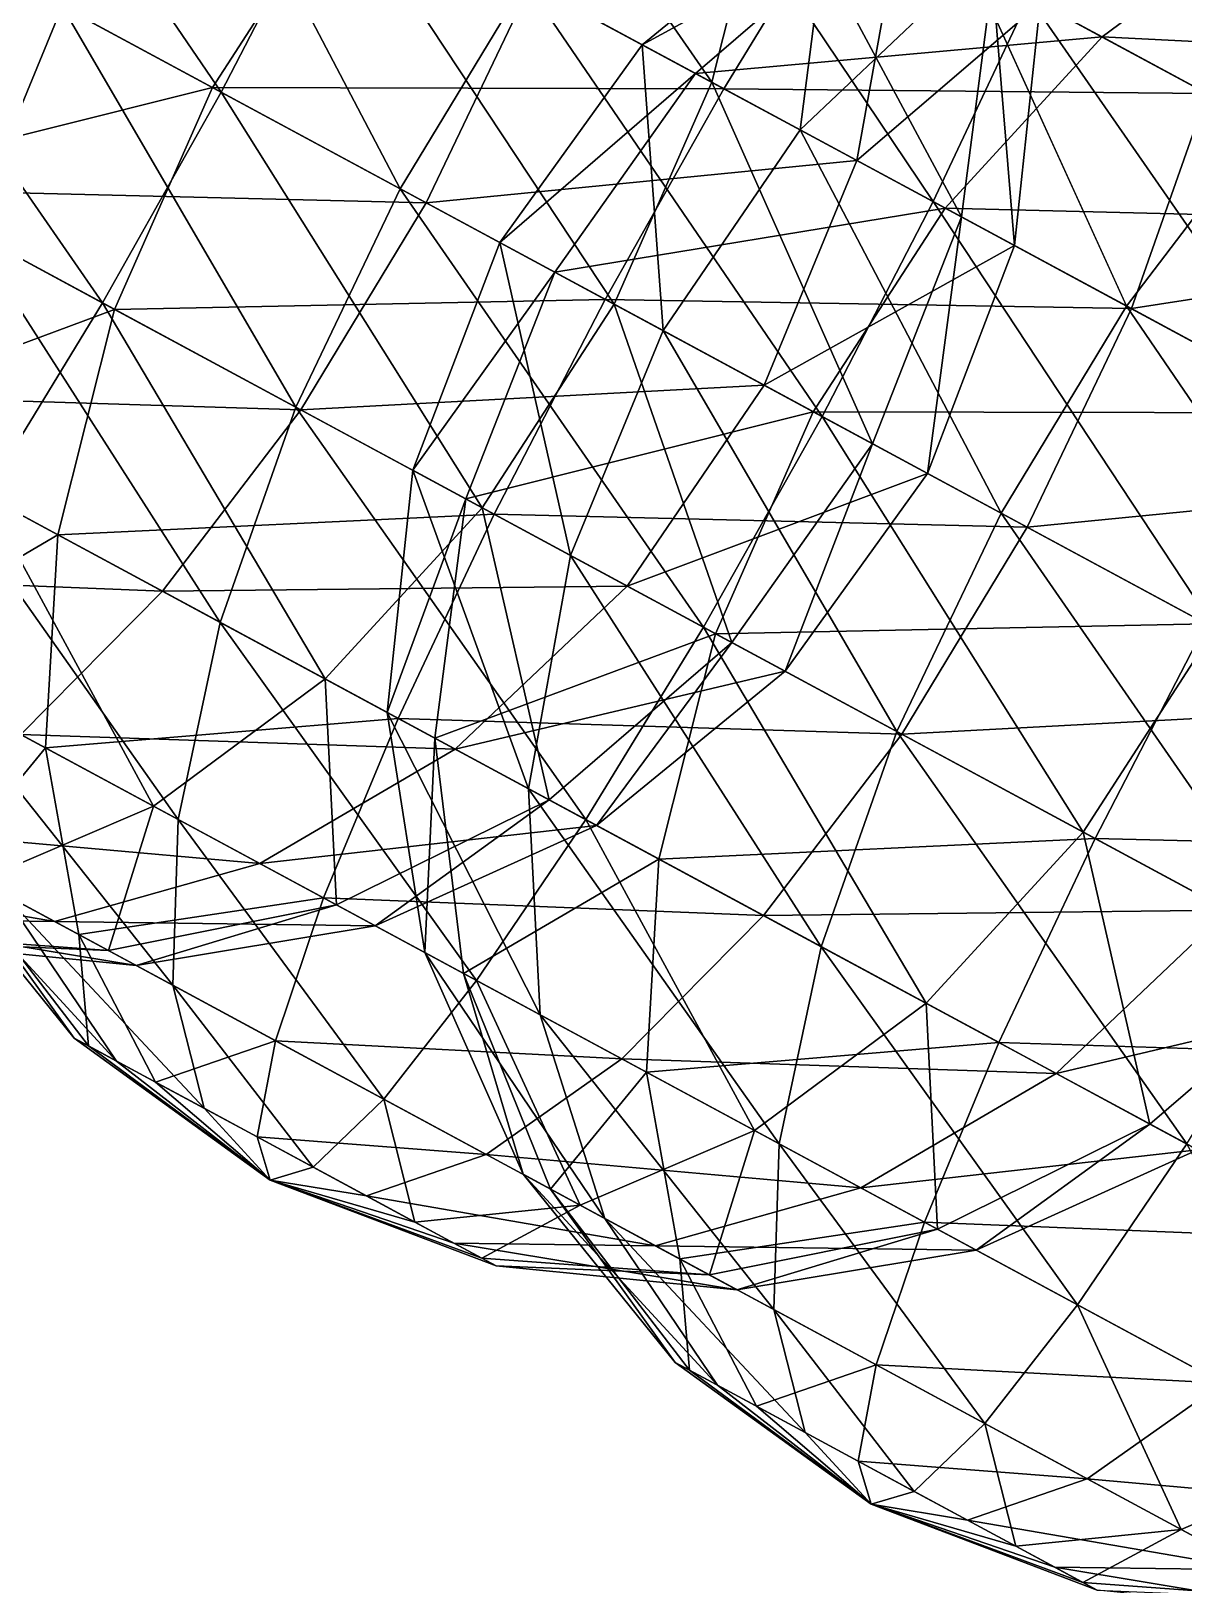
# Model space of a CAD drawing. Header units: metres. Extents: x -386 to 289, y -317 to 299.
# Drawn here: x -115.64 to -78.61, y 44.37 to 94.27 of the extents above; entities that cross this region are included whole.
import ezdxf

# ---------------------------------------------------------------- set-up
doc = ezdxf.new("R2010")
doc.units = ezdxf.units.M

msp = doc.modelspace()

# ---------------------------------------------------------------- linework, layer by layer
for points in [[(-119.058975, 106.2661, -278.16513), (-123.08922, 99.61795, -277.2202), (-109.537186, 92.30567, -275.2134), (-109.53709, 92.30577, -275.21332)], [(-119.058975, 106.2661, -278.16513), (-109.537186, 92.30567, -275.2134), (-105.96872, 99.20297, -276.2267), (-105.96862, 99.20307, -276.22662)], [(-102.88062, 105.75822, -279.19757), (-105.96872, 99.20297, -276.2267), (-93.77925, 92.62589, -281.9851), (-93.77915, 92.62599, -281.98502)], [(-102.88062, 105.75822, -279.19757), (-93.77925, 92.62589, -281.9851), (-91.95184, 99.86137, -284.3604), (-91.951744, 99.861465, -284.36032)], [(-110.24204, 101.50873, -455.5636), (-114.6421, 95.060135, -454.94025), (-103.78876, 89.20398, -445.50284), (-103.78866, 89.20408, -445.50275)], [(-110.24204, 101.50873, -455.5636), (-103.78876, 89.20398, -445.50284), (-99.758514, 95.85213, -446.44775), (-99.758415, 95.85223, -446.44766)], [(-95.31657, 101.676865, -449.21814), (-99.758514, 95.85213, -446.44775), (-86.66826, 88.789, -444.50934), (-86.66816, 88.7891, -444.50925)], [(-95.31657, 101.676865, -449.21814), (-86.66826, 88.789, -444.50934), (-83.58016, 95.344246, -447.4802), (-83.58006, 95.344345, -447.4801)], [(-81.182884, 101.110695, -452.20615), (-83.58016, 95.344246, -447.4802), (-72.65138, 89.447395, -452.643), (-72.65128, 89.447495, -452.6429)], [(-81.182884, 101.110695, -452.20615), (-72.65138, 89.447395, -452.643), (-72.259575, 96.29594, -456.42157), (-72.259476, 96.296036, -456.42148)], [(-91.95184, 99.86137, -284.3604), (-93.77925, 92.62589, -281.9851), (-85.756744, 88.29718, -293.89734), (-85.756645, 88.29728, -293.89725)], [(-91.95184, 99.86137, -284.3604), (-85.756744, 88.29718, -293.89734), (-84.75906, 95.98035, -295.04062), (-84.758965, 95.980446, -295.04053)], [(-79.139626, 100.00821, -628.58105), (-85.415375, 96.33447, -625.67377), (-76.016106, 91.26289, -617.50073), (-76.01601, 91.26299, -617.5006)], [(-79.139626, 100.00821, -628.58105), (-76.016106, 91.26289, -617.50073), (-71.46516, 95.86728, -621.9078), (-71.46506, 95.86738, -621.90765)], [(-123.08922, 99.61795, -277.2202), (-126.43309, 92.599464, -278.16513), (-113.342834, 85.53635, -276.2267), (-113.342735, 85.536446, -276.22662)], [(-123.08922, 99.61795, -277.2202), (-113.342834, 85.53635, -276.2267), (-109.537186, 92.30567, -275.2134), (-109.53709, 92.30577, -275.21332)], [(-105.58134, 98.99395, -496.2007), (-109.816986, 92.45664, -497.0109), (-118.1225, 96.93806, -484.67844), (-118.1224, 96.938156, -484.67834)], [(-93.39187, 92.41687, -501.9591), (-109.816986, 92.45664, -497.0109), (-105.58134, 98.99395, -496.2007), (-105.58124, 98.99405, -496.20062)], [(-105.96872, 99.20297, -276.2267), (-109.537186, 92.30567, -275.2134), (-96.917725, 85.496574, -281.17493), (-96.917625, 85.49667, -281.17484)], [(-105.96872, 99.20297, -276.2267), (-96.917725, 85.496574, -281.17493), (-93.77925, 92.62589, -281.9851), (-93.77915, 92.62599, -281.98502)], [(-89.60839, 98.5969, -498.98825), (-93.39187, 92.41687, -501.9591), (-105.58134, 98.99395, -496.2007), (-105.58124, 98.99405, -496.20062)], [(-105.58134, 98.99395, -496.2007), (-105.58134, 98.99395, -496.2007), (-93.39187, 92.41687, -501.9591), (-93.39177, 92.41697, -501.959)], [(-88.42949, 97.9608, -651.42786), (-96.00932, 93.82916, -637.6969), (-89.95899, 98.78607, -638.092), (-89.95889, 98.78617, -638.09186)], [(-89.95899, 98.78607, -638.092), (-96.00932, 93.82916, -637.6969), (-90.94158, 91.09476, -623.8462), (-90.94148, 91.09486, -623.84607)], [(-77.87199, 92.26428, -497.2503), (-93.39187, 92.41687, -501.9591), (-89.60839, 98.5969, -498.98825), (-89.60829, 98.597, -498.98816)], [(-89.95899, 98.78607, -638.092), (-90.94158, 91.09476, -623.8462), (-85.415375, 96.33447, -625.67377), (-85.415276, 96.33457, -625.67365)], [(-76.52218, 98.59591, -492.84326), (-77.87199, 92.26428, -497.2503), (-89.60839, 98.5969, -498.98825), (-89.60829, 98.597, -498.98816)], [(-119.88861, 97.891, -469.2795), (-117.61616, 87.8421, -455.5636), (-114.6421, 95.060135, -454.94025), (-114.642, 95.060234, -454.94016)], [(-88.42949, 97.9608, -651.42786), (-94.30339, 92.90869, -652.5711), (-96.00932, 93.82916, -637.6969), (-96.009224, 93.82926, -637.6968)], [(-81.2367, 94.07978, -662.10803), (-94.30339, 92.90869, -652.5711), (-88.42949, 97.9608, -651.42786), (-88.42939, 97.9609, -651.42773)], [(-75.72776, 98.16726, -658.32947), (-81.2367, 94.07978, -662.10803), (-88.42949, 97.9608, -651.42786), (-88.42939, 97.9609, -651.42773)], [(-66.80445, 93.3525, -662.5449), (-81.2367, 94.07978, -662.10803), (-75.72776, 98.16726, -658.32947), (-75.72766, 98.16736, -658.32935)], [(-87.77318, 97.606674, -320.79465), (-89.11855, 90.111115, -322.62222), (-99.60208, 95.767715, -331.73807), (-99.60198, 95.767815, -331.73798)], [(-83.22956, 95.155075, -308.3765), (-89.11855, 90.111115, -322.62222), (-87.77318, 97.606674, -320.79465), (-87.77308, 97.60677, -320.79456)], [(-109.816986, 92.45664, -497.0109), (-120.97797, 89.65604, -484.28848), (-118.1225, 96.93806, -484.67844), (-118.1224, 96.938156, -484.67834)], [(-85.415375, 96.33447, -625.67377), (-90.94158, 91.09476, -623.8462), (-80.45805, 85.438156, -614.7304), (-80.457954, 85.438255, -614.7303)], [(-85.415375, 96.33447, -625.67377), (-80.45805, 85.438156, -614.7304), (-76.016106, 91.26289, -617.50073), (-76.01601, 91.26299, -617.5006)], [(-102.94595, 88.74924, -332.68298), (-120.066444, 89.16421, -333.67648), (-116.49798, 96.061516, -334.6898), (-116.49788, 96.061615, -334.6897)], [(-99.60208, 95.767715, -331.73807), (-102.94595, 88.74924, -332.68298), (-116.49798, 96.061516, -334.6898), (-116.49788, 96.061615, -334.6897)], [(-99.758514, 95.85213, -446.44775), (-103.78876, 89.20398, -445.50284), (-90.236725, 81.8917, -443.49603), (-90.236626, 81.8918, -443.49594)], [(-99.758514, 95.85213, -446.44775), (-90.236725, 81.8917, -443.49603), (-86.66826, 88.789, -444.50934), (-86.66816, 88.7891, -444.50925)], [(-84.75906, 95.98035, -295.04062), (-85.756744, 88.29718, -293.89734), (-84.05081, 87.37671, -308.77158), (-84.05071, 87.37681, -308.77148)], [(-84.75906, 95.98035, -295.04062), (-84.05081, 87.37671, -308.77158), (-83.22956, 95.155075, -308.3765), (-83.22946, 95.155174, -308.3764)], [(-89.11855, 90.111115, -322.62222), (-102.94595, 88.74924, -332.68298), (-99.60208, 95.767715, -331.73807), (-99.60198, 95.767815, -331.73798)], [(-83.58016, 95.344246, -447.4802), (-86.66826, 88.789, -444.50934), (-74.47879, 82.21192, -450.26773), (-74.47869, 82.21202, -450.26764)], [(-83.58016, 95.344246, -447.4802), (-74.47879, 82.21192, -450.26773), (-72.65138, 89.447395, -452.643), (-72.65128, 89.447495, -452.6429)], [(-114.6421, 95.060135, -454.94025), (-117.61616, 87.8421, -455.5636), (-107.13263, 82.18549, -446.44775), (-107.13253, 82.18559, -446.44766)], [(-114.6421, 95.060135, -454.94025), (-107.13263, 82.18549, -446.44775), (-103.78876, 89.20398, -445.50284), (-103.78866, 89.20408, -445.50275)], [(-83.22956, 95.155075, -308.3765), (-84.05081, 87.37671, -308.77158), (-89.11855, 90.111115, -322.62222), (-89.118454, 90.11121, -322.62213)], [(-94.30339, 92.90869, -652.5711), (-100.58815, 87.47703, -637.56213), (-96.00932, 93.82916, -637.6969), (-96.009224, 93.82926, -637.6968)], [(-96.00932, 93.82916, -637.6969), (-100.58815, 87.47703, -637.56213), (-95.34164, 84.646164, -623.22284), (-95.34154, 84.64626, -623.2227)], [(-96.00932, 93.82916, -637.6969), (-95.34164, 84.646164, -623.22284), (-90.94158, 91.09476, -623.8462), (-90.94148, 91.09486, -623.84607)], [(-81.2367, 94.07978, -662.10803), (-86.280876, 88.57998, -664.48334), (-94.30339, 92.90869, -652.5711), (-94.30329, 92.90879, -652.571)], [(-70.30793, 88.18293, -667.2709), (-86.280876, 88.57998, -664.48334), (-81.2367, 94.07978, -662.10803), (-81.2366, 94.07988, -662.1079)], [(-66.80445, 93.3525, -662.5449), (-70.30793, 88.18293, -667.2709), (-81.2367, 94.07978, -662.10803), (-81.2366, 94.07988, -662.1079)], [(-81.2367, 94.07978, -662.10803), (-81.2367, 94.07978, -662.10803), (-70.30793, 88.18293, -667.2709), (-70.30783, 88.18303, -667.27075)], [(-94.30339, 92.90869, -652.5711), (-98.82204, 86.524086, -652.96106), (-100.58815, 87.47703, -637.56213), (-100.58805, 87.47713, -637.562)], [(-86.280876, 88.57998, -664.48334), (-98.82204, 86.524086, -652.96106), (-94.30339, 92.90869, -652.5711), (-94.30329, 92.90879, -652.571)], [(-126.43309, 92.599464, -278.16513), (-117.12632, 79.35632, -279.19757), (-113.342834, 85.53635, -276.2267), (-113.342735, 85.536446, -276.22662)], [(-109.816986, 92.45664, -497.0109), (-112.95545, 85.327324, -496.2007), (-120.97797, 89.65604, -484.28848), (-120.97787, 89.656136, -484.2884)], [(-97.19752, 85.647545, -502.9724), (-112.95545, 85.327324, -496.2007), (-109.816986, 92.45664, -497.0109), (-109.81689, 92.45674, -497.0108)], [(-93.39187, 92.41687, -501.9591), (-97.19752, 85.647545, -502.9724), (-109.816986, 92.45664, -497.0109), (-109.81689, 92.45674, -497.0108)], [(-109.816986, 92.45664, -497.0109), (-109.816986, 92.45664, -497.0109), (-97.19752, 85.647545, -502.9724), (-97.19742, 85.647644, -502.97232)], [(-80.30162, 85.353745, -500.0207), (-97.19752, 85.647545, -502.9724), (-93.39187, 92.41687, -501.9591), (-93.39177, 92.41697, -501.959)], [(-93.77925, 92.62589, -281.9851), (-96.917725, 85.496574, -281.17493), (-88.61221, 81.01517, -293.5074), (-88.612114, 81.01527, -293.5073)], [(-93.77925, 92.62589, -281.9851), (-88.61221, 81.01517, -293.5074), (-85.756744, 88.29718, -293.89734), (-85.756645, 88.29728, -293.89725)], [(-77.87199, 92.26428, -497.2503), (-80.30162, 85.353745, -500.0207), (-93.39187, 92.41687, -501.9591), (-93.39177, 92.41697, -501.959)], [(-109.537186, 92.30567, -275.2134), (-113.342834, 85.53635, -276.2267), (-101.153366, 78.95927, -281.9851), (-101.15327, 78.959366, -281.98502)], [(-109.537186, 92.30567, -275.2134), (-101.153366, 78.95927, -281.9851), (-96.917725, 85.496574, -281.17493), (-96.917625, 85.49667, -281.17484)], [(-68.47272, 87.1927, -489.07727), (-80.30162, 85.353745, -500.0207), (-77.87199, 92.26428, -497.2503), (-77.87189, 92.26438, -497.2502)], [(-90.94158, 91.09476, -623.8462), (-95.34164, 84.646164, -623.22284), (-84.4883, 78.79001, -613.78546), (-84.4882, 78.79011, -613.78534)], [(-90.94158, 91.09476, -623.8462), (-84.4883, 78.79001, -613.78546), (-80.45805, 85.438156, -614.7304), (-80.457954, 85.438255, -614.7303)], [(-76.016106, 91.26289, -617.50073), (-80.45805, 85.438156, -614.7304), (-67.3678, 78.37503, -612.79193), (-67.3677, 78.37513, -612.7918)], [(-89.11855, 90.111115, -322.62222), (-92.092606, 82.89309, -323.24557), (-102.94595, 88.74924, -332.68298), (-102.945854, 88.74934, -332.6829)], [(-84.05081, 87.37671, -308.77158), (-92.092606, 82.89309, -323.24557), (-89.11855, 90.111115, -322.62222), (-89.118454, 90.11121, -322.62213)], [(-112.95545, 85.327324, -496.2007), (-121.97565, 81.97287, -483.1452), (-120.97797, 89.65604, -484.28848), (-120.97787, 89.656136, -484.2884)], [(-106.9762, 82.10109, -331.73807), (-123.15454, 82.60897, -330.70563), (-120.066444, 89.16421, -333.67648), (-120.066345, 89.16431, -333.6764)], [(-102.94595, 88.74924, -332.68298), (-106.9762, 82.10109, -331.73807), (-120.066444, 89.16421, -333.67648), (-120.066345, 89.16431, -333.6764)], [(-103.78876, 89.20398, -445.50284), (-107.13263, 82.18549, -446.44775), (-94.04237, 75.122375, -444.50934), (-94.042274, 75.122475, -444.50925)], [(-103.78876, 89.20398, -445.50284), (-94.04237, 75.122375, -444.50934), (-90.236725, 81.8917, -443.49603), (-90.236626, 81.8918, -443.49594)], [(-92.092606, 82.89309, -323.24557), (-106.9762, 82.10109, -331.73807), (-102.94595, 88.74924, -332.68298), (-102.945854, 88.74934, -332.6829)], [(-86.280876, 88.57998, -664.48334), (-90.516525, 82.04267, -665.2935), (-98.82204, 86.524086, -652.96106), (-98.82194, 86.524185, -652.96094)], [(-74.09141, 82.0029, -670.24176), (-90.516525, 82.04267, -665.2935), (-86.280876, 88.57998, -664.48334), (-86.28078, 88.58008, -664.4832)], [(-86.66826, 88.789, -444.50934), (-90.236725, 81.8917, -443.49603), (-77.61726, 75.0826, -449.45755), (-77.617165, 75.0827, -449.45746)], [(-86.66826, 88.789, -444.50934), (-77.61726, 75.0826, -449.45755), (-74.47879, 82.21192, -450.26773), (-74.47869, 82.21202, -450.26764)], [(-70.30793, 88.18293, -667.2709), (-74.09141, 82.0029, -670.24176), (-86.280876, 88.57998, -664.48334), (-86.28078, 88.58008, -664.4832)], [(-86.280876, 88.57998, -664.48334), (-86.280876, 88.57998, -664.48334), (-74.09141, 82.0029, -670.24176), (-74.09131, 82.003, -670.24164)], [(-117.61616, 87.8421, -455.5636), (-118.96153, 80.34654, -457.39117), (-109.562256, 75.27497, -449.21814), (-109.56216, 75.27507, -449.21805)], [(-117.61616, 87.8421, -455.5636), (-109.562256, 75.27497, -449.21814), (-107.13263, 82.18549, -446.44775), (-107.13253, 82.18559, -446.44766)], [(-85.756744, 88.29718, -293.89734), (-88.61221, 81.01517, -293.5074), (-86.8461, 80.06222, -308.9063), (-86.846, 80.06232, -308.90622)], [(-85.756744, 88.29718, -293.89734), (-86.8461, 80.06222, -308.9063), (-84.05081, 87.37671, -308.77158), (-84.05071, 87.37681, -308.77148)], [(-98.82204, 86.524086, -652.96106), (-103.38344, 80.16254, -637.6969), (-100.58815, 87.47703, -637.56213), (-100.58805, 87.47713, -637.562)], [(-100.58815, 87.47703, -637.56213), (-103.38344, 80.16254, -637.6969), (-98.3157, 77.42813, -623.8462), (-98.3156, 77.42823, -623.84607)], [(-100.58815, 87.47703, -637.56213), (-98.3157, 77.42813, -623.8462), (-95.34164, 84.646164, -623.22284), (-95.34154, 84.64626, -623.2227)], [(-84.05081, 87.37671, -308.77158), (-86.8461, 80.06222, -308.9063), (-92.092606, 82.89309, -323.24557), (-92.09251, 82.89319, -323.24548)], [(-68.47272, 87.1927, -489.07727), (-69.81809, 79.69714, -490.90485), (-80.30162, 85.353745, -500.0207), (-80.30152, 85.35384, -500.0206)], [(-98.82204, 86.524086, -652.96106), (-101.677505, 79.242065, -652.5711), (-103.38344, 80.16254, -637.6969), (-103.38334, 80.162636, -637.6968)], [(-90.516525, 82.04267, -665.2935), (-101.677505, 79.242065, -652.5711), (-98.82204, 86.524086, -652.96106), (-98.82194, 86.524185, -652.96094)], [(-113.342834, 85.53635, -276.2267), (-117.12632, 79.35632, -279.19757), (-106.19754, 73.45947, -284.3604), (-106.19744, 73.45957, -284.36032)], [(-113.342834, 85.53635, -276.2267), (-106.19754, 73.45947, -284.3604), (-101.153366, 78.95927, -281.9851), (-101.15327, 78.959366, -281.98502)], [(-97.19752, 85.647545, -502.9724), (-100.76598, 78.75024, -501.9591), (-112.95545, 85.327324, -496.2007), (-112.95535, 85.32742, -496.20062)], [(-96.917725, 85.496574, -281.17493), (-101.153366, 78.95927, -281.9851), (-93.13086, 74.630554, -293.89734), (-93.13076, 74.63065, -293.89725)], [(-83.64549, 78.335266, -500.9656), (-100.76598, 78.75024, -501.9591), (-97.19752, 85.647545, -502.9724), (-97.19742, 85.647644, -502.97232)], [(-80.30162, 85.353745, -500.0207), (-83.64549, 78.335266, -500.9656), (-97.19752, 85.647545, -502.9724), (-97.19742, 85.647644, -502.97232)], [(-96.917725, 85.496574, -281.17493), (-93.13086, 74.630554, -293.89734), (-88.61221, 81.01517, -293.5074), (-88.612114, 81.01527, -293.5073)], [(-80.45805, 85.438156, -614.7304), (-84.4883, 78.79001, -613.78546), (-70.936264, 71.47773, -611.7786), (-70.936165, 71.47783, -611.7785)], [(-69.81809, 79.69714, -490.90485), (-83.64549, 78.335266, -500.9656), (-80.30162, 85.353745, -500.0207), (-80.30152, 85.35384, -500.0206)], [(-80.45805, 85.438156, -614.7304), (-70.936264, 71.47773, -611.7786), (-67.3678, 78.37503, -612.79193), (-67.3677, 78.37513, -612.7918)], [(-112.95545, 85.327324, -496.2007), (-114.78286, 78.09185, -493.82544), (-121.97565, 81.97287, -483.1452), (-121.97555, 81.97297, -483.1451)], [(-100.76598, 78.75024, -501.9591), (-114.78286, 78.09185, -493.82544), (-112.95545, 85.327324, -496.2007), (-112.95535, 85.32742, -496.20062)], [(-112.95545, 85.327324, -496.2007), (-112.95545, 85.327324, -496.2007), (-100.76598, 78.75024, -501.9591), (-100.765884, 78.750336, -501.959)], [(-95.34164, 84.646164, -623.22284), (-98.3157, 77.42813, -623.8462), (-87.83217, 71.77152, -614.7304), (-87.83207, 71.77162, -614.7303)], [(-95.34164, 84.646164, -623.22284), (-87.83217, 71.77152, -614.7304), (-84.4883, 78.79001, -613.78546), (-84.4882, 78.79011, -613.78534)], [(-92.092606, 82.89309, -323.24557), (-96.49267, 76.44449, -322.62222), (-106.9762, 82.10109, -331.73807), (-106.9761, 82.10119, -331.73798)], [(-86.8461, 80.06222, -308.9063), (-96.49267, 76.44449, -322.62222), (-92.092606, 82.89309, -323.24557), (-92.09251, 82.89319, -323.24548)], [(-111.418144, 76.27635, -328.96768), (-125.55183, 76.84252, -325.97968), (-123.15454, 82.60897, -330.70563), (-123.15444, 82.60907, -330.70554)], [(-106.9762, 82.10109, -331.73807), (-111.418144, 76.27635, -328.96768), (-123.15454, 82.60897, -330.70563), (-123.15444, 82.60907, -330.70554)], [(-114.78286, 78.09185, -493.82544), (-121.04756, 74.41215, -481.3265), (-121.97565, 81.97287, -483.1452), (-121.97555, 81.97297, -483.1451)], [(-96.49267, 76.44449, -322.62222), (-111.418144, 76.27635, -328.96768), (-106.9762, 82.10109, -331.73807), (-106.9761, 82.10119, -331.73798)], [(-107.13263, 82.18549, -446.44775), (-109.562256, 75.27497, -449.21814), (-97.82586, 68.94235, -447.4802), (-97.82576, 68.94245, -447.4801)], [(-107.13263, 82.18549, -446.44775), (-97.82586, 68.94235, -447.4802), (-94.04237, 75.122375, -444.50934), (-94.042274, 75.122475, -444.50925)], [(-90.516525, 82.04267, -665.2935), (-93.65499, 74.91335, -664.48334), (-101.677505, 79.242065, -652.5711), (-101.67741, 79.242165, -652.571)], [(-90.236725, 81.8917, -443.49603), (-94.04237, 75.122375, -444.50934), (-81.852905, 68.545296, -450.26773), (-81.852806, 68.545395, -450.26764)], [(-77.89706, 75.233574, -671.25507), (-93.65499, 74.91335, -664.48334), (-90.516525, 82.04267, -665.2935), (-90.516426, 82.04277, -665.2934)], [(-74.09141, 82.0029, -670.24176), (-77.89706, 75.233574, -671.25507), (-90.516525, 82.04267, -665.2935), (-90.516426, 82.04277, -665.2934)], [(-90.516525, 82.04267, -665.2935), (-90.516525, 82.04267, -665.2935), (-77.89706, 75.233574, -671.25507), (-77.89696, 75.23367, -671.25494)], [(-90.236725, 81.8917, -443.49603), (-81.852905, 68.545296, -450.26773), (-77.61726, 75.0826, -449.45755), (-77.617165, 75.0827, -449.45746)], [(-88.61221, 81.01517, -293.5074), (-93.13086, 74.630554, -293.89734), (-91.42493, 73.71008, -308.77158), (-91.42483, 73.71018, -308.77148)], [(-88.61221, 81.01517, -293.5074), (-91.42493, 73.71008, -308.77158), (-86.8461, 80.06222, -308.9063), (-86.846, 80.06232, -308.90622)], [(-118.96153, 80.34654, -457.39117), (-118.58655, 73.08426, -460.29843), (-110.91207, 68.94334, -453.62518), (-110.91197, 68.943436, -453.6251)], [(-118.96153, 80.34654, -457.39117), (-110.91207, 68.94334, -453.62518), (-109.562256, 75.27497, -449.21814), (-109.56216, 75.27507, -449.21805)], [(-101.677505, 79.242065, -652.5711), (-104.20469, 72.38417, -638.092), (-103.38344, 80.16254, -637.6969), (-103.38334, 80.162636, -637.6968)], [(-103.38344, 80.16254, -637.6969), (-104.20469, 72.38417, -638.092), (-99.66107, 69.93257, -625.67377), (-99.66097, 69.93267, -625.67365)], [(-103.38344, 80.16254, -637.6969), (-99.66107, 69.93257, -625.67377), (-98.3157, 77.42813, -623.8462), (-98.3156, 77.42823, -623.84607)], [(-86.8461, 80.06222, -308.9063), (-91.42493, 73.71008, -308.77158), (-96.49267, 76.44449, -322.62222), (-96.49257, 76.44459, -322.62213)], [(-117.12632, 79.35632, -279.19757), (-120.6298, 74.186745, -283.92352), (-111.70649, 69.37199, -288.13895), (-111.70639, 69.372086, -288.13885)], [(-117.12632, 79.35632, -279.19757), (-111.70649, 69.37199, -288.13895), (-106.19754, 73.45947, -284.3604), (-106.19744, 73.45957, -284.36032)], [(-69.81809, 79.69714, -490.90485), (-72.792145, 72.47912, -491.5282), (-83.64549, 78.335266, -500.9656), (-83.64539, 78.335365, -500.9655)], [(-101.153366, 78.95927, -281.9851), (-106.19754, 73.45947, -284.3604), (-99.00476, 69.57845, -295.04062), (-99.00466, 69.57855, -295.04053)], [(-101.677505, 79.242065, -652.5711), (-102.675186, 71.5589, -651.42786), (-104.20469, 72.38417, -638.092), (-104.20459, 72.38427, -638.09186)], [(-93.65499, 74.91335, -664.48334), (-102.675186, 71.5589, -651.42786), (-101.677505, 79.242065, -652.5711), (-101.67741, 79.242165, -652.571)], [(-101.153366, 78.95927, -281.9851), (-99.00476, 69.57845, -295.04062), (-93.13086, 74.630554, -293.89734), (-93.13076, 74.63065, -293.89725)], [(-100.76598, 78.75024, -501.9591), (-103.85408, 72.195, -498.98825), (-114.78286, 78.09185, -493.82544), (-114.78276, 78.09195, -493.82535)], [(-87.675735, 71.68712, -500.0207), (-103.85408, 72.195, -498.98825), (-100.76598, 78.75024, -501.9591), (-100.765884, 78.750336, -501.959)], [(-83.64549, 78.335266, -500.9656), (-87.675735, 71.68712, -500.0207), (-100.76598, 78.75024, -501.9591), (-100.765884, 78.750336, -501.959)], [(-84.4883, 78.79001, -613.78546), (-87.83217, 71.77152, -614.7304), (-74.74191, 64.708405, -612.79193), (-74.74181, 64.7085, -612.7918)], [(-84.4883, 78.79001, -613.78546), (-74.74191, 64.708405, -612.79193), (-70.936264, 71.47773, -611.7786), (-70.936165, 71.47783, -611.7785)], [(-114.78286, 78.09185, -493.82544), (-115.174675, 71.24331, -490.04688), (-121.04756, 74.41215, -481.3265), (-121.04746, 74.41225, -481.32642)], [(-103.85408, 72.195, -498.98825), (-115.174675, 71.24331, -490.04688), (-114.78286, 78.09185, -493.82544), (-114.78276, 78.09195, -493.82535)], [(-114.78286, 78.09185, -493.82544), (-114.78286, 78.09185, -493.82544), (-103.85408, 72.195, -498.98825), (-103.85398, 72.1951, -498.98816)], [(-72.792145, 72.47912, -491.5282), (-87.675735, 71.68712, -500.0207), (-83.64549, 78.335266, -500.9656), (-83.64539, 78.335365, -500.9655)], [(-98.3157, 77.42813, -623.8462), (-99.66107, 69.93257, -625.67377), (-90.261795, 64.861, -617.50073), (-90.261696, 64.8611, -617.5006)], [(-98.3157, 77.42813, -623.8462), (-90.261795, 64.861, -617.50073), (-87.83217, 71.77152, -614.7304), (-87.83207, 71.77162, -614.7303)], [(-111.418144, 76.27635, -328.96768), (-115.96909, 71.67196, -324.56064), (-125.55183, 76.84252, -325.97968), (-125.55173, 76.84262, -325.97958)], [(-96.49267, 76.44449, -322.62222), (-102.018875, 71.20478, -320.79465), (-111.418144, 76.27635, -328.96768), (-111.418045, 76.27645, -328.9676)], [(-91.42493, 73.71008, -308.77158), (-102.018875, 71.20478, -320.79465), (-96.49267, 76.44449, -322.62222), (-96.49257, 76.44459, -322.62213)], [(-102.018875, 71.20478, -320.79465), (-115.96909, 71.67196, -324.56064), (-111.418144, 76.27635, -328.96768), (-111.418045, 76.27645, -328.9676)], [(-109.562256, 75.27497, -449.21814), (-110.91207, 68.94334, -453.62518), (-101.32934, 63.772774, -452.20615), (-101.32924, 63.772873, -452.20605)], [(-109.562256, 75.27497, -449.21814), (-101.32934, 63.772774, -452.20615), (-97.82586, 68.94235, -447.4802), (-97.82576, 68.94245, -447.4801)], [(-93.65499, 74.91335, -664.48334), (-95.4824, 67.67788, -662.10803), (-102.675186, 71.5589, -651.42786), (-102.67509, 71.559, -651.42773)], [(-94.04237, 75.122375, -444.50934), (-97.82586, 68.94235, -447.4802), (-86.89708, 63.045498, -452.643), (-86.89698, 63.045597, -452.6429)], [(-81.46552, 68.336266, -670.24176), (-95.4824, 67.67788, -662.10803), (-93.65499, 74.91335, -664.48334), (-93.65489, 74.91345, -664.4832)], [(-94.04237, 75.122375, -444.50934), (-86.89708, 63.045498, -452.643), (-81.852905, 68.545296, -450.26773), (-81.852806, 68.545395, -450.26764)], [(-77.89706, 75.233574, -671.25507), (-81.46552, 68.336266, -670.24176), (-93.65499, 74.91335, -664.48334), (-93.65489, 74.91345, -664.4832)], [(-93.65499, 74.91335, -664.48334), (-93.65499, 74.91335, -664.48334), (-81.46552, 68.336266, -670.24176), (-81.46542, 68.336365, -670.24164)], [(-77.61726, 75.0826, -449.45755), (-81.852905, 68.545296, -450.26773), (-73.8304, 64.21658, -462.17996), (-73.8303, 64.21668, -462.17987)], [(-64.34503, 67.921295, -669.2482), (-81.46552, 68.336266, -670.24176), (-77.89706, 75.233574, -671.25507), (-77.89696, 75.23367, -671.25494)], [(-115.174675, 71.24331, -490.04688), (-118.25694, 67.48912, -478.95633), (-121.04756, 74.41215, -481.3265), (-121.04746, 74.41225, -481.32642)], [(-93.13086, 74.630554, -293.89734), (-99.00476, 69.57845, -295.04062), (-97.47526, 68.753174, -308.3765), (-97.47516, 68.75327, -308.3764)], [(-93.13086, 74.630554, -293.89734), (-97.47526, 68.753174, -308.3765), (-91.42493, 73.71008, -308.77158), (-91.42483, 73.71018, -308.77148)], [(-120.6298, 74.186745, -283.92352), (-117.30479, 66.97537, -293.06326), (-111.70649, 69.37199, -288.13895), (-111.70639, 69.372086, -288.13885)], [(-106.19754, 73.45947, -284.3604), (-111.70649, 69.37199, -288.13895), (-105.83361, 66.20315, -296.8593), (-105.83351, 66.20325, -296.85922)], [(-106.19754, 73.45947, -284.3604), (-105.83361, 66.20315, -296.8593), (-99.00476, 69.57845, -295.04062), (-99.00466, 69.57855, -295.04053)], [(-91.42493, 73.71008, -308.77158), (-97.47526, 68.753174, -308.3765), (-102.018875, 71.20478, -320.79465), (-102.018776, 71.20488, -320.79456)], [(-118.58655, 73.08426, -460.29843), (-116.51675, 66.55016, -464.08722), (-111.09007, 63.622086, -459.36853), (-111.08997, 63.622185, -459.36844)], [(-118.58655, 73.08426, -460.29843), (-111.09007, 63.622086, -459.36853), (-110.91207, 68.94334, -453.62518), (-110.91197, 68.943436, -453.6251)], [(-102.675186, 71.5589, -651.42786), (-102.99593, 64.67201, -638.72046), (-104.20469, 72.38417, -638.092), (-104.20459, 72.38427, -638.09186)], [(-104.20469, 72.38417, -638.092), (-102.99593, 64.67201, -638.72046), (-99.28609, 62.670288, -628.58105), (-99.28599, 62.670387, -628.58093)], [(-104.20469, 72.38417, -638.092), (-99.28609, 62.670288, -628.58105), (-99.66107, 69.93257, -625.67377), (-99.66097, 69.93267, -625.67365)], [(-72.792145, 72.47912, -491.5282), (-77.19221, 66.03052, -490.90485), (-87.675735, 71.68712, -500.0207), (-87.67564, 71.68722, -500.0206)], [(-103.85408, 72.195, -498.98825), (-106.251366, 66.42855, -494.2623), (-115.174675, 71.24331, -490.04688), (-115.174576, 71.24341, -490.04678)], [(-92.11768, 65.86238, -497.2503), (-106.251366, 66.42855, -494.2623), (-103.85408, 72.195, -498.98825), (-103.85398, 72.1951, -498.98816)], [(-87.675735, 71.68712, -500.0207), (-92.11768, 65.86238, -497.2503), (-103.85408, 72.195, -498.98825), (-103.85398, 72.1951, -498.98816)], [(-108.29462, 67.53104, -317.8874), (-120.3189, 68.6017, -318.8173), (-115.96909, 71.67196, -324.56064), (-115.968994, 71.67206, -324.56055)], [(-102.018875, 71.20478, -320.79465), (-108.29462, 67.53104, -317.8874), (-115.96909, 71.67196, -324.56064), (-115.968994, 71.67206, -324.56055)], [(-102.675186, 71.5589, -651.42786), (-101.7471, 63.998177, -649.60913), (-102.99593, 64.67201, -638.72046), (-102.995834, 64.67211, -638.72034)], [(-95.4824, 67.67788, -662.10803), (-101.7471, 63.998177, -649.60913), (-102.675186, 71.5589, -651.42786), (-102.67509, 71.559, -651.42773)], [(-77.19221, 66.03052, -490.90485), (-92.11768, 65.86238, -497.2503), (-87.675735, 71.68712, -500.0207), (-87.67564, 71.68722, -500.0206)], [(-87.83217, 71.77152, -614.7304), (-90.261795, 64.861, -617.50073), (-78.5254, 58.528378, -615.7628), (-78.5253, 58.528477, -615.7627)], [(-87.83217, 71.77152, -614.7304), (-78.5254, 58.528378, -615.7628), (-74.74191, 64.708405, -612.79193), (-74.74181, 64.7085, -612.7918)], [(-115.174675, 71.24331, -490.04688), (-114.10419, 65.24841, -485.12256), (-118.25694, 67.48912, -478.95633), (-118.25684, 67.48922, -478.95624)], [(-106.251366, 66.42855, -494.2623), (-114.10419, 65.24841, -485.12256), (-115.174675, 71.24331, -490.04688), (-115.174576, 71.24341, -490.04678)], [(-115.174675, 71.24331, -490.04688), (-115.174675, 71.24331, -490.04688), (-106.251366, 66.42855, -494.2623), (-106.25127, 66.42865, -494.2622)], [(-97.47526, 68.753174, -308.3765), (-108.29462, 67.53104, -317.8874), (-102.018875, 71.20478, -320.79465), (-102.018776, 71.20488, -320.79456)], [(-99.66107, 69.93257, -625.67377), (-99.28609, 62.670288, -628.58105), (-91.61161, 58.529366, -621.9078), (-91.61151, 58.529465, -621.90765)], [(-99.66107, 69.93257, -625.67377), (-91.61161, 58.529366, -621.9078), (-90.261795, 64.861, -617.50073), (-90.261696, 64.8611, -617.5006)], [(-111.70649, 69.37199, -288.13895), (-117.30479, 66.97537, -293.06326), (-113.15203, 64.734665, -299.2295), (-113.15193, 64.734764, -299.2294)], [(-111.70649, 69.37199, -288.13895), (-113.15203, 64.734665, -299.2295), (-105.83361, 66.20315, -296.8593), (-105.83351, 66.20325, -296.85922)], [(-99.00476, 69.57845, -295.04062), (-105.83361, 66.20315, -296.8593), (-104.58478, 65.52931, -307.74802), (-104.58468, 65.52941, -307.74792)], [(-99.00476, 69.57845, -295.04062), (-104.58478, 65.52931, -307.74802), (-97.47526, 68.753174, -308.3765), (-97.47516, 68.75327, -308.3764)], [(-110.91207, 68.94334, -453.62518), (-111.09007, 63.622086, -459.36853), (-104.31406, 59.96595, -458.3651), (-104.31396, 59.96605, -458.36502)], [(-110.91207, 68.94334, -453.62518), (-104.31406, 59.96595, -458.3651), (-101.32934, 63.772774, -452.20615), (-101.32924, 63.772873, -452.20605)], [(-97.82586, 68.94235, -447.4802), (-101.32934, 63.772774, -452.20615), (-92.40603, 58.958015, -456.42157), (-92.40593, 58.958115, -456.42148)], [(-97.82586, 68.94235, -447.4802), (-92.40603, 58.958015, -456.42157), (-86.89708, 63.045498, -452.643), (-86.89698, 63.045597, -452.6429)], [(-114.89223, 65.67363, -314.0986), (-124.17114, 67.2748, -312.129), (-120.3189, 68.6017, -318.8173), (-120.3188, 68.6018, -318.8172)], [(-108.29462, 67.53104, -317.8874), (-114.89223, 65.67363, -314.0986), (-120.3189, 68.6017, -318.8173), (-120.3188, 68.6018, -318.8172)], [(-97.47526, 68.753174, -308.3765), (-104.58478, 65.52931, -307.74802), (-108.29462, 67.53104, -317.8874), (-108.29452, 67.531136, -317.8873)], [(-81.852905, 68.545296, -450.26773), (-86.89708, 63.045498, -452.643), (-79.7043, 59.164482, -463.32324), (-79.7042, 59.16458, -463.32315)], [(-81.852905, 68.545296, -450.26773), (-79.7043, 59.164482, -463.32324), (-73.8304, 64.21658, -462.17996), (-73.8303, 64.21668, -462.17987)], [(-118.25694, 67.48912, -478.95633), (-114.25109, 61.92223, -472.21066), (-119.14, 67.9656, -471.25687), (-119.1399, 67.9657, -471.25677)], [(-119.14, 67.9656, -471.25687), (-114.25109, 61.92223, -472.21066), (-112.89319, 61.18955, -468.4994), (-112.89309, 61.189648, -468.4993)], [(-119.14, 67.9656, -471.25687), (-112.89319, 61.18955, -468.4994), (-116.51675, 66.55016, -464.08722), (-116.51665, 66.55026, -464.08713)], [(-81.46552, 68.336266, -670.24176), (-84.55362, 61.78103, -667.2709), (-95.4824, 67.67788, -662.10803), (-95.4823, 67.67798, -662.1079)], [(-68.375275, 61.273148, -668.3033), (-84.55362, 61.78103, -667.2709), (-81.46552, 68.336266, -670.24176), (-81.46542, 68.336365, -670.24164)], [(-64.34503, 67.921295, -669.2482), (-68.375275, 61.273148, -668.3033), (-81.46552, 68.336266, -670.24176), (-81.46542, 68.336365, -670.24164)], [(-114.10419, 65.24841, -485.12256), (-113.79398, 61.67559, -476.1962), (-118.25694, 67.48912, -478.95633), (-118.25684, 67.48922, -478.95624)], [(-118.25694, 67.48912, -478.95633), (-113.79398, 61.67559, -476.1962), (-114.25109, 61.92223, -472.21066), (-114.25099, 61.92233, -472.21057)], [(-104.58478, 65.52931, -307.74802), (-114.89223, 65.67363, -314.0986), (-108.29462, 67.53104, -317.8874), (-108.29452, 67.531136, -317.8873)], [(-95.4824, 67.67788, -662.10803), (-95.874214, 60.829338, -658.32947), (-101.7471, 63.998177, -649.60913), (-101.747, 63.998276, -649.609)], [(-84.55362, 61.78103, -667.2709), (-95.874214, 60.829338, -658.32947), (-95.4824, 67.67788, -662.10803), (-95.4823, 67.67798, -662.1079)], [(-95.4824, 67.67788, -662.10803), (-95.4824, 67.67788, -662.10803), (-84.55362, 61.78103, -667.2709), (-84.55352, 61.781128, -667.27075)], [(-114.89223, 65.67363, -314.0986), (-121.36209, 65.759125, -309.68643), (-124.17114, 67.2748, -312.129), (-124.17104, 67.2749, -312.1289)], [(-117.30479, 66.97537, -293.06326), (-120.461296, 65.27308, -301.98962), (-113.15203, 64.734665, -299.2295), (-113.15193, 64.734764, -299.2294)], [(-116.51675, 66.55016, -464.08722), (-112.89319, 61.18955, -468.4994), (-110.08414, 59.673866, -466.05682), (-110.08404, 59.673965, -466.05673)], [(-116.51675, 66.55016, -464.08722), (-110.08414, 59.673866, -466.05682), (-111.09007, 63.622086, -459.36853), (-111.08997, 63.622185, -459.36844)], [(-106.251366, 66.42855, -494.2623), (-107.79446, 61.84387, -488.10333), (-114.10419, 65.24841, -485.12256), (-114.10409, 65.24851, -485.12247)], [(-96.66863, 61.257988, -492.84326), (-107.79446, 61.84387, -488.10333), (-106.251366, 66.42855, -494.2623), (-106.25127, 66.42865, -494.2622)], [(-92.11768, 65.86238, -497.2503), (-96.66863, 61.257988, -492.84326), (-106.251366, 66.42855, -494.2623), (-106.25127, 66.42865, -494.2622)], [(-105.83361, 66.20315, -296.8593), (-113.15203, 64.734665, -299.2295), (-112.268974, 64.258194, -306.92896), (-112.268875, 64.25829, -306.92886)], [(-105.83361, 66.20315, -296.8593), (-112.268974, 64.258194, -306.92896), (-104.58478, 65.52931, -307.74802), (-104.58468, 65.52941, -307.74792)], [(-77.19221, 66.03052, -490.90485), (-82.718414, 60.79081, -489.07727), (-92.11768, 65.86238, -497.2503), (-92.117584, 65.86248, -497.2502)], [(-72.124466, 63.29611, -477.0542), (-82.718414, 60.79081, -489.07727), (-77.19221, 66.03052, -490.90485), (-77.19211, 66.03062, -490.90475)], [(-112.268974, 64.258194, -306.92896), (-120.00419, 65.02644, -305.97516), (-121.36209, 65.759125, -309.68643), (-121.36199, 65.759224, -309.68634)], [(-112.268974, 64.258194, -306.92896), (-121.36209, 65.759125, -309.68643), (-114.89223, 65.67363, -314.0986), (-114.89213, 65.67373, -314.0985)], [(-104.58478, 65.52931, -307.74802), (-112.268974, 64.258194, -306.92896), (-114.89223, 65.67363, -314.0986), (-114.89213, 65.67373, -314.0985)], [(-82.718414, 60.79081, -489.07727), (-96.66863, 61.257988, -492.84326), (-92.11768, 65.86238, -497.2503), (-92.117584, 65.86248, -497.2502)], [(-113.15203, 64.734665, -299.2295), (-120.461296, 65.27308, -301.98962), (-120.00419, 65.02644, -305.97516), (-120.00409, 65.02654, -305.97507)], [(-113.15203, 64.734665, -299.2295), (-120.00419, 65.02644, -305.97516), (-112.268974, 64.258194, -306.92896), (-112.268875, 64.25829, -306.92886)], [(-107.79446, 61.84387, -488.10333), (-111.64436, 60.515717, -479.3881), (-114.10419, 65.24841, -485.12256), (-114.10409, 65.24851, -485.12247)], [(-114.10419, 65.24841, -485.12256), (-111.64436, 60.515717, -479.3881), (-113.79398, 61.67559, -476.1962), (-113.793884, 61.67569, -476.1961)], [(-114.10419, 65.24841, -485.12256), (-114.10419, 65.24841, -485.12256), (-107.79446, 61.84387, -488.10333), (-107.79436, 61.843967, -488.10324)], [(-101.7471, 63.998177, -649.60913), (-99.83954, 57.55163, -639.5395), (-102.99593, 64.67201, -638.72046), (-102.995834, 64.67211, -638.72034)], [(-102.99593, 64.67201, -638.72046), (-99.83954, 57.55163, -639.5395), (-97.216286, 56.136192, -632.3699), (-97.21619, 56.13629, -632.36975)], [(-102.99593, 64.67201, -638.72046), (-97.216286, 56.136192, -632.3699), (-99.28609, 62.670288, -628.58105), (-99.28599, 62.670387, -628.58093)], [(-90.261795, 64.861, -617.50073), (-91.61161, 58.529366, -621.9078), (-82.02888, 53.358803, -620.4888), (-82.02878, 53.358902, -620.48865)], [(-90.261795, 64.861, -617.50073), (-82.02888, 53.358803, -620.4888), (-78.5254, 58.528378, -615.7628), (-78.5253, 58.528477, -615.7627)], [(-95.874214, 60.829338, -658.32947), (-98.95648, 57.075153, -647.23895), (-101.7471, 63.998177, -649.60913), (-101.747, 63.998276, -649.609)], [(-101.7471, 63.998177, -649.60913), (-98.95648, 57.075153, -647.23895), (-99.83954, 57.55163, -639.5395), (-99.83944, 57.551727, -639.53937)], [(-73.8304, 64.21658, -462.17996), (-79.7043, 59.164482, -463.32324), (-78.1748, 58.339203, -476.65912), (-78.1747, 58.339302, -476.65903)], [(-111.09007, 63.622086, -459.36853), (-110.08414, 59.673866, -466.05682), (-106.576614, 57.781307, -465.5374), (-106.576515, 57.781406, -465.53732)], [(-111.09007, 63.622086, -459.36853), (-106.576614, 57.781307, -465.5374), (-104.31406, 59.96595, -458.3651), (-104.31396, 59.96605, -458.36502)], [(-101.32934, 63.772774, -452.20615), (-104.31406, 59.96595, -458.3651), (-98.004326, 56.5614, -461.3459), (-98.00423, 56.5615, -461.3458)], [(-101.32934, 63.772774, -452.20615), (-98.004326, 56.5614, -461.3459), (-92.40603, 58.958015, -456.42157), (-92.40593, 58.958115, -456.42148)], [(-86.89708, 63.045498, -452.643), (-92.40603, 58.958015, -456.42157), (-86.53315, 55.789177, -465.14194), (-86.53305, 55.789276, -465.14185)], [(-86.89708, 63.045498, -452.643), (-86.53315, 55.789177, -465.14194), (-79.7043, 59.164482, -463.32324), (-79.7042, 59.16458, -463.32315)], [(-72.124466, 63.29611, -477.0542), (-78.1748, 58.339203, -476.65912), (-82.718414, 60.79081, -489.07727), (-82.718315, 60.79091, -489.07718)], [(-99.28609, 62.670288, -628.58105), (-97.216286, 56.136192, -632.3699), (-91.78961, 53.208115, -627.6511), (-91.78951, 53.208214, -627.651)], [(-99.28609, 62.670288, -628.58105), (-91.78961, 53.208115, -627.6511), (-91.61161, 58.529366, -621.9078), (-91.61151, 58.529465, -621.90765)], [(-113.79398, 61.67559, -476.1962), (-107.96282, 57.367725, -473.23422), (-114.25109, 61.92223, -472.21066), (-114.25099, 61.92233, -472.21057)], [(-114.25109, 61.92223, -472.21066), (-107.96282, 57.367725, -473.23422), (-112.89319, 61.18955, -468.4994), (-112.89309, 61.189648, -468.4993)], [(-111.64436, 60.515717, -479.3881), (-107.96282, 57.367725, -473.23422), (-113.79398, 61.67559, -476.1962), (-113.793884, 61.67569, -476.1961)], [(-107.79446, 61.84387, -488.10333), (-108.378204, 58.75339, -480.93103), (-111.64436, 60.515717, -479.3881), (-111.644264, 60.515816, -479.388)], [(-101.01844, 58.18773, -487.0999), (-108.378204, 58.75339, -480.93103), (-107.79446, 61.84387, -488.10333), (-107.79436, 61.843967, -488.10324)], [(-96.66863, 61.257988, -492.84326), (-101.01844, 58.18773, -487.0999), (-107.79446, 61.84387, -488.10333), (-107.79436, 61.843967, -488.10324)], [(-84.55362, 61.78103, -667.2709), (-86.950905, 56.01458, -662.5449), (-95.874214, 60.829338, -658.32947), (-95.874115, 60.829437, -658.32935)], [(-72.81722, 55.44841, -665.53296), (-86.950905, 56.01458, -662.5449), (-84.55362, 61.78103, -667.2709), (-84.55352, 61.781128, -667.27075)], [(-68.375275, 61.273148, -668.3033), (-72.81722, 55.44841, -665.53296), (-84.55362, 61.78103, -667.2709), (-84.55352, 61.781128, -667.27075)], [(-112.89319, 61.18955, -468.4994), (-107.96282, 57.367725, -473.23422), (-110.08414, 59.673866, -466.05682), (-110.08404, 59.673965, -466.05673)], [(-88.994156, 57.117065, -486.17), (-101.01844, 58.18773, -487.0999), (-96.66863, 61.257988, -492.84326), (-96.66853, 61.258087, -492.84317)], [(-82.718414, 60.79081, -489.07727), (-88.994156, 57.117065, -486.17), (-96.66863, 61.257988, -492.84326), (-96.66853, 61.258087, -492.84317)], [(-108.378204, 58.75339, -480.93103), (-107.96282, 57.367725, -473.23422), (-111.64436, 60.515717, -479.3881), (-111.644264, 60.515816, -479.388)], [(-95.874214, 60.829338, -658.32947), (-94.80373, 54.834446, -653.4052), (-98.95648, 57.075153, -647.23895), (-98.95638, 57.075253, -647.23883)], [(-86.950905, 56.01458, -662.5449), (-94.80373, 54.834446, -653.4052), (-95.874214, 60.829338, -658.32947), (-95.874115, 60.829437, -658.32935)], [(-95.874214, 60.829338, -658.32947), (-95.874214, 60.829338, -658.32947), (-86.950905, 56.01458, -662.5449), (-86.950806, 56.01468, -662.5448)], [(-78.1748, 58.339203, -476.65912), (-88.994156, 57.117065, -486.17), (-82.718414, 60.79081, -489.07727), (-82.718315, 60.79091, -489.07718)], [(-104.31406, 59.96595, -458.3651), (-106.576614, 57.781307, -465.5374), (-103.310455, 56.018982, -467.08035), (-103.310356, 56.01908, -467.08026)], [(-104.31406, 59.96595, -458.3651), (-103.310455, 56.018982, -467.08035), (-98.004326, 56.5614, -461.3459), (-98.00423, 56.5615, -461.3458)], [(-110.08414, 59.673866, -466.05682), (-107.96282, 57.367725, -473.23422), (-106.576614, 57.781307, -465.5374), (-106.576515, 57.781406, -465.53732)], [(-92.40603, 58.958015, -456.42157), (-98.004326, 56.5614, -461.3459), (-93.85157, 54.320694, -467.51212), (-93.85147, 54.320793, -467.51202)], [(-92.40603, 58.958015, -456.42157), (-93.85157, 54.320694, -467.51212), (-86.53315, 55.789177, -465.14194), (-86.53305, 55.789276, -465.14185)], [(-79.7043, 59.164482, -463.32324), (-86.53315, 55.789177, -465.14194), (-85.28432, 55.11534, -476.03064), (-85.28422, 55.11544, -476.03055)], [(-79.7043, 59.164482, -463.32324), (-85.28432, 55.11534, -476.03064), (-78.1748, 58.339203, -476.65912), (-78.1747, 58.339302, -476.65903)], [(-104.87068, 56.860832, -480.41162), (-107.96282, 57.367725, -473.23422), (-108.378204, 58.75339, -480.93103), (-108.378105, 58.75349, -480.93094)], [(-101.01844, 58.18773, -487.0999), (-104.87068, 56.860832, -480.41162), (-108.378204, 58.75339, -480.93103), (-108.378105, 58.75349, -480.93094)], [(-91.61161, 58.529366, -621.9078), (-91.78961, 53.208115, -627.6511), (-85.013596, 49.55198, -626.64777), (-85.0135, 49.55208, -626.64764)], [(-91.61161, 58.529366, -621.9078), (-85.013596, 49.55198, -626.64777), (-82.02888, 53.358803, -620.4888), (-82.02878, 53.358902, -620.48865)], [(-78.5254, 58.528378, -615.7628), (-82.02888, 53.358803, -620.4888), (-73.10557, 48.544044, -624.7042), (-73.10547, 48.544144, -624.7041)], [(-95.59177, 55.259655, -482.38123), (-104.87068, 56.860832, -480.41162), (-101.01844, 58.18773, -487.0999), (-101.01834, 58.187828, -487.09982)], [(-88.994156, 57.117065, -486.17), (-95.59177, 55.259655, -482.38123), (-101.01844, 58.18773, -487.0999), (-101.01834, 58.187828, -487.09982)], [(-78.1748, 58.339203, -476.65912), (-85.28432, 55.11534, -476.03064), (-88.994156, 57.117065, -486.17), (-88.99406, 57.117165, -486.16992)], [(-106.576614, 57.781307, -465.5374), (-107.96282, 57.367725, -473.23422), (-103.310455, 56.018982, -467.08035), (-103.310356, 56.01908, -467.08026)], [(-98.95648, 57.075153, -647.23895), (-94.95063, 51.50826, -640.4933), (-99.83954, 57.55163, -639.5395), (-99.83944, 57.551727, -639.53937)], [(-99.83954, 57.55163, -639.5395), (-94.95063, 51.50826, -640.4933), (-93.59273, 50.775578, -636.78204), (-93.59263, 50.775677, -636.7819)], [(-99.83954, 57.55163, -639.5395), (-93.59273, 50.775578, -636.78204), (-97.216286, 56.136192, -632.3699), (-97.21619, 56.13629, -632.36975)], [(-103.310455, 56.018982, -467.08035), (-107.96282, 57.367725, -473.23422), (-101.160835, 54.859108, -470.27225), (-101.160736, 54.859207, -470.27216)], [(-101.160835, 54.859108, -470.27225), (-107.96282, 57.367725, -473.23422), (-100.70373, 54.61247, -474.25778), (-100.70363, 54.612568, -474.2577)], [(-100.70373, 54.61247, -474.25778), (-107.96282, 57.367725, -473.23422), (-102.06163, 55.34515, -477.96906), (-102.06153, 55.34525, -477.96896)], [(-102.06163, 55.34515, -477.96906), (-107.96282, 57.367725, -473.23422), (-104.87068, 56.860832, -480.41162), (-104.87058, 56.86093, -480.41153)], [(-94.80373, 54.834446, -653.4052), (-94.49352, 51.26162, -644.4788), (-98.95648, 57.075153, -647.23895), (-98.95638, 57.075253, -647.23883)], [(-98.95648, 57.075153, -647.23895), (-94.49352, 51.26162, -644.4788), (-94.95063, 51.50826, -640.4933), (-94.95053, 51.508358, -640.49316)], [(-85.28432, 55.11534, -476.03064), (-95.59177, 55.259655, -482.38123), (-88.994156, 57.117065, -486.17), (-88.99406, 57.117165, -486.16992)], [(-95.59177, 55.259655, -482.38123), (-102.06163, 55.34515, -477.96906), (-104.87068, 56.860832, -480.41162), (-104.87058, 56.86093, -480.41153)], [(-98.004326, 56.5614, -461.3459), (-103.310455, 56.018982, -467.08035), (-101.160835, 54.859108, -470.27225), (-101.160736, 54.859207, -470.27216)], [(-98.004326, 56.5614, -461.3459), (-101.160835, 54.859108, -470.27225), (-93.85157, 54.320694, -467.51212), (-93.85147, 54.320793, -467.51202)], [(-97.216286, 56.136192, -632.3699), (-93.59273, 50.775578, -636.78204), (-90.783676, 49.259895, -634.3394), (-90.78358, 49.259995, -634.3393)], [(-97.216286, 56.136192, -632.3699), (-90.783676, 49.259895, -634.3394), (-91.78961, 53.208115, -627.6511), (-91.78951, 53.208214, -627.651)], [(-86.950905, 56.01458, -662.5449), (-88.493996, 51.429897, -656.3859), (-94.80373, 54.834446, -653.4052), (-94.80363, 54.834545, -653.4051)], [(-77.36817, 50.844017, -661.1259), (-88.493996, 51.429897, -656.3859), (-86.950905, 56.01458, -662.5449), (-86.950806, 56.01468, -662.5448)], [(-72.81722, 55.44841, -665.53296), (-77.36817, 50.844017, -661.1259), (-86.950905, 56.01458, -662.5449), (-86.950806, 56.01468, -662.5448)], [(-86.53315, 55.789177, -465.14194), (-93.85157, 54.320694, -467.51212), (-92.96851, 53.844223, -475.21158), (-92.968414, 53.844322, -475.2115)], [(-86.53315, 55.789177, -465.14194), (-92.96851, 53.844223, -475.21158), (-85.28432, 55.11534, -476.03064), (-85.28422, 55.11544, -476.03055)], [(-92.96851, 53.844223, -475.21158), (-100.70373, 54.61247, -474.25778), (-102.06163, 55.34515, -477.96906), (-102.06153, 55.34525, -477.96896)], [(-92.96851, 53.844223, -475.21158), (-102.06163, 55.34515, -477.96906), (-95.59177, 55.259655, -482.38123), (-95.59167, 55.259754, -482.38113)], [(-85.28432, 55.11534, -476.03064), (-92.96851, 53.844223, -475.21158), (-95.59177, 55.259655, -482.38123), (-95.59167, 55.259754, -482.38113)], [(-93.85157, 54.320694, -467.51212), (-101.160835, 54.859108, -470.27225), (-100.70373, 54.61247, -474.25778), (-100.70363, 54.612568, -474.2577)], [(-93.85157, 54.320694, -467.51212), (-100.70373, 54.61247, -474.25778), (-92.96851, 53.844223, -475.21158), (-92.968414, 53.844322, -475.2115)], [(-88.493996, 51.429897, -656.3859), (-92.3439, 50.101746, -647.6707), (-94.80373, 54.834446, -653.4052), (-94.80363, 54.834545, -653.4051)], [(-94.80373, 54.834446, -653.4052), (-92.3439, 50.101746, -647.6707), (-94.49352, 51.26162, -644.4788), (-94.49342, 51.26172, -644.4787)], [(-94.80373, 54.834446, -653.4052), (-94.80373, 54.834446, -653.4052), (-88.493996, 51.429897, -656.3859), (-88.4939, 51.429996, -656.3858)], [(-91.78961, 53.208115, -627.6511), (-90.783676, 49.259895, -634.3394), (-87.27615, 47.367336, -633.82), (-87.276054, 47.367435, -633.8199)], [(-91.78961, 53.208115, -627.6511), (-87.27615, 47.367336, -633.82), (-85.013596, 49.55198, -626.64777), (-85.0135, 49.55208, -626.64764)], [(-82.02888, 53.358803, -620.4888), (-85.013596, 49.55198, -626.64777), (-78.703865, 46.14743, -629.62854), (-78.703766, 46.14753, -629.6284)], [(-82.02888, 53.358803, -620.4888), (-78.703865, 46.14743, -629.62854), (-73.10557, 48.544044, -624.7042), (-73.10547, 48.544144, -624.7041)], [(-94.49352, 51.26162, -644.4788), (-88.66236, 46.953754, -641.51685), (-94.95063, 51.50826, -640.4933), (-94.95053, 51.508358, -640.49316)], [(-94.95063, 51.50826, -640.4933), (-88.66236, 46.953754, -641.51685), (-93.59273, 50.775578, -636.78204), (-93.59263, 50.775677, -636.7819)], [(-88.493996, 51.429897, -656.3859), (-89.07774, 48.33942, -649.2137), (-92.3439, 50.101746, -647.6707), (-92.3438, 50.101845, -647.6706)], [(-81.71798, 47.773758, -655.38257), (-89.07774, 48.33942, -649.2137), (-88.493996, 51.429897, -656.3859), (-88.4939, 51.429996, -656.3858)], [(-77.36817, 50.844017, -661.1259), (-81.71798, 47.773758, -655.38257), (-88.493996, 51.429897, -656.3859), (-88.4939, 51.429996, -656.3858)], [(-92.3439, 50.101746, -647.6707), (-88.66236, 46.953754, -641.51685), (-94.49352, 51.26162, -644.4788), (-94.49342, 51.26172, -644.4787)], [(-93.59273, 50.775578, -636.78204), (-88.66236, 46.953754, -641.51685), (-90.783676, 49.259895, -634.3394), (-90.78358, 49.259995, -634.3393)], [(-69.693695, 46.703094, -654.45264), (-81.71798, 47.773758, -655.38257), (-77.36817, 50.844017, -661.1259), (-77.36807, 50.844116, -661.1258)], [(-89.07774, 48.33942, -649.2137), (-88.66236, 46.953754, -641.51685), (-92.3439, 50.101746, -647.6707), (-92.3438, 50.101845, -647.6706)], [(-85.013596, 49.55198, -626.64777), (-87.27615, 47.367336, -633.82), (-84.009995, 45.60501, -635.363), (-84.009895, 45.60511, -635.36285)], [(-85.013596, 49.55198, -626.64777), (-84.009995, 45.60501, -635.363), (-78.703865, 46.14743, -629.62854), (-78.703766, 46.14753, -629.6284)], [(-90.783676, 49.259895, -634.3394), (-88.66236, 46.953754, -641.51685), (-87.27615, 47.367336, -633.82), (-87.276054, 47.367435, -633.8199)], [(-73.10557, 48.544044, -624.7042), (-78.703865, 46.14743, -629.62854), (-74.55111, 43.906723, -635.79474), (-74.55101, 43.906822, -635.7946)], [(-85.57022, 46.44686, -648.6943), (-88.66236, 46.953754, -641.51685), (-89.07774, 48.33942, -649.2137), (-89.077644, 48.33952, -649.21356)], [(-81.71798, 47.773758, -655.38257), (-85.57022, 46.44686, -648.6943), (-89.07774, 48.33942, -649.2137), (-89.077644, 48.33952, -649.21356)], [(-76.291306, 44.845684, -650.6638), (-85.57022, 46.44686, -648.6943), (-81.71798, 47.773758, -655.38257), (-81.71788, 47.773857, -655.38245)], [(-69.693695, 46.703094, -654.45264), (-76.291306, 44.845684, -650.6638), (-81.71798, 47.773758, -655.38257), (-81.71788, 47.773857, -655.38245)], [(-87.27615, 47.367336, -633.82), (-88.66236, 46.953754, -641.51685), (-84.009995, 45.60501, -635.363), (-84.009895, 45.60511, -635.36285)], [(-84.009995, 45.60501, -635.363), (-88.66236, 46.953754, -641.51685), (-81.860374, 44.445137, -638.5549), (-81.860275, 44.445236, -638.55475)], [(-81.860374, 44.445137, -638.5549), (-88.66236, 46.953754, -641.51685), (-81.40327, 44.198498, -642.5404), (-81.40317, 44.198597, -642.5403)], [(-81.40327, 44.198498, -642.5404), (-88.66236, 46.953754, -641.51685), (-82.76117, 44.93118, -646.25165), (-82.76107, 44.93128, -646.2515)], [(-82.76117, 44.93118, -646.25165), (-88.66236, 46.953754, -641.51685), (-85.57022, 46.44686, -648.6943), (-85.57012, 46.44696, -648.69415)], [(-76.291306, 44.845684, -650.6638), (-82.76117, 44.93118, -646.25165), (-85.57022, 46.44686, -648.6943), (-85.57012, 46.44696, -648.69415)], [(-78.703865, 46.14743, -629.62854), (-84.009995, 45.60501, -635.363), (-81.860374, 44.445137, -638.5549), (-81.860275, 44.445236, -638.55475)], [(-78.703865, 46.14743, -629.62854), (-81.860374, 44.445137, -638.5549), (-74.55111, 43.906723, -635.79474), (-74.55101, 43.906822, -635.7946)], [(-73.66805, 43.430252, -643.4942), (-81.40327, 44.198498, -642.5404), (-82.76117, 44.93118, -646.25165), (-82.76107, 44.93128, -646.2515)], [(-73.66805, 43.430252, -643.4942), (-82.76117, 44.93118, -646.25165), (-76.291306, 44.845684, -650.6638), (-76.29121, 44.845783, -650.6637)], [(-74.55111, 43.906723, -635.79474), (-81.860374, 44.445137, -638.5549), (-81.40327, 44.198498, -642.5404), (-81.40317, 44.198597, -642.5403)]]:
    msp.add_3dface(points)

doc.saveas('drawing.dxf')
